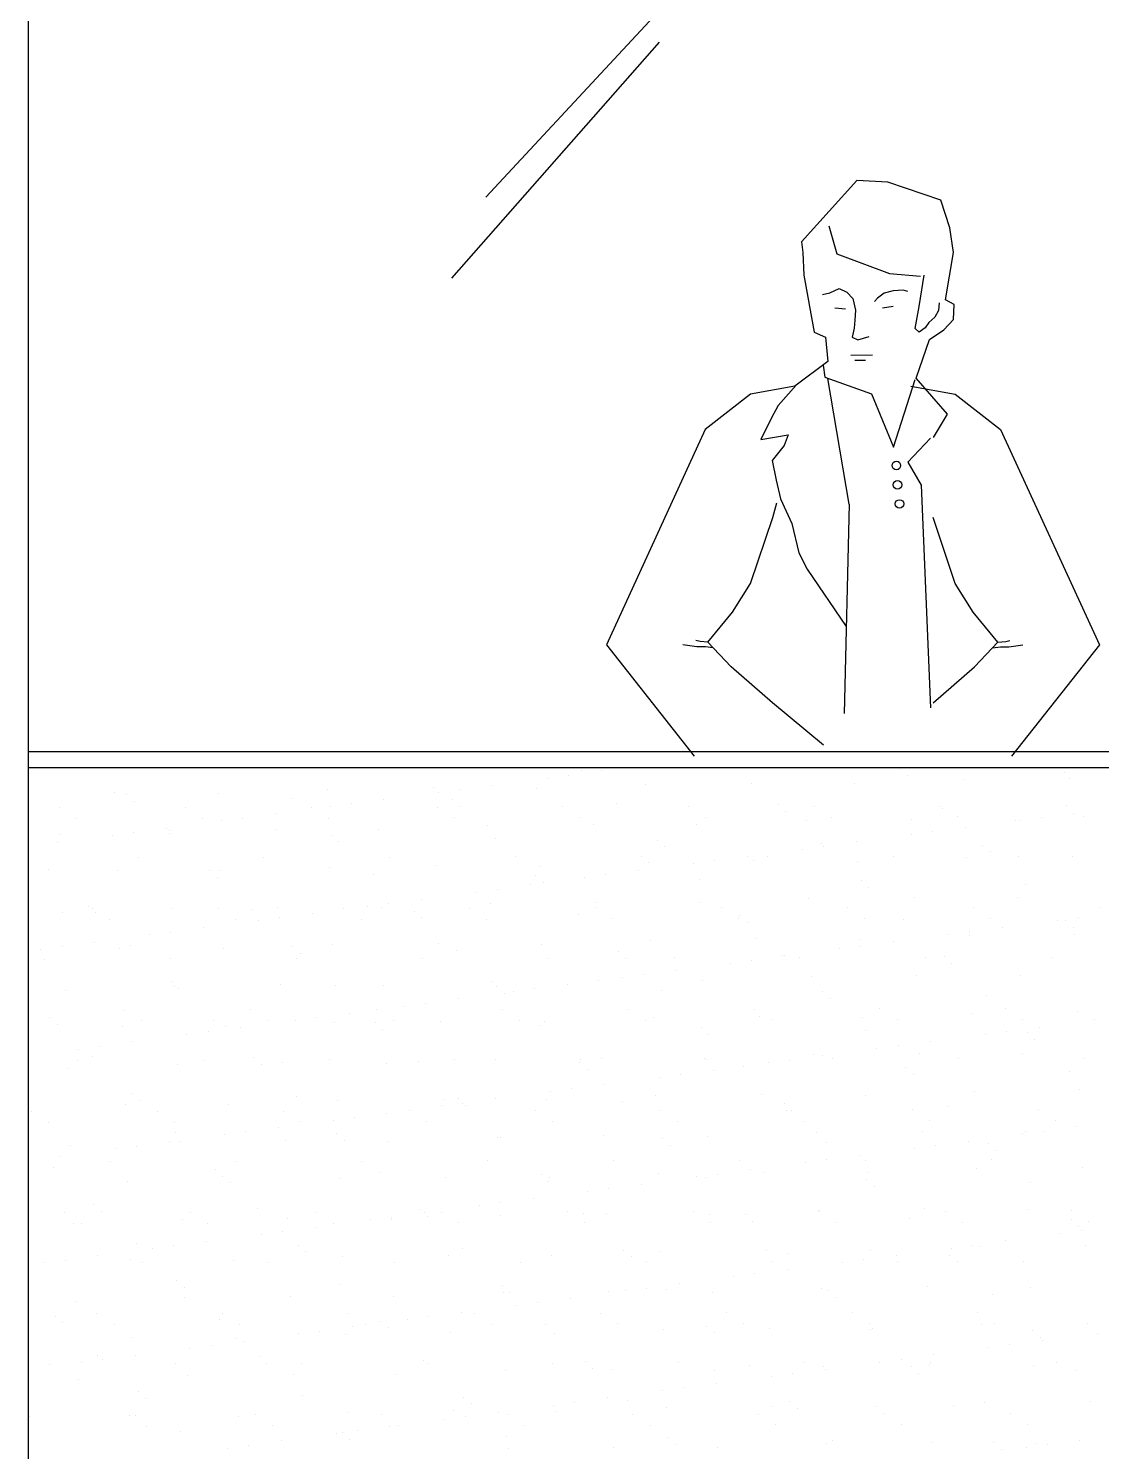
# Model space of a CAD drawing. Header units: millimetres. Extents: x 2200 to 2403, y 2380 to 2511.
# Drawn here: x 2333.294 to 2334.622, y 2468.881 to 2470.642 of the extents above; entities that cross this region are included whole.
import ezdxf

# ---------------------------------------------------------------- set-up
doc = ezdxf.new("R2010")
doc.units = ezdxf.units.MM
doc.layers.add('AMAR', color=2, linetype='Continuous')

# ---------------------------------------------------------------- blocks, each defined once
blk = doc.blocks.new('*X864')
at = {"color": 0}
for p, q in [((-68.8038, 5.0558), (-68.8038, 5.0558)), ((-68.7792, 5.0559), (-68.7792, 5.0559)), ((-68.61, 5.0598), (-68.61, 5.0598)), ((-68.4099, 5.0581), (-68.4099, 5.0581)), ((-68.2069, 5.0536), (-68.2069, 5.0536)), ((-68.9138, 5.0382), (-68.9138, 5.0382)), ((-68.8459, 5.0471), (-68.8459, 5.0471)), ((-68.8199, 5.0506), (-68.8199, 5.0506)), ((-68.7246, 5.0392), (-68.7246, 5.0392)), ((-68.5937, 5.0408), (-68.5937, 5.0408)), ((-68.4658, 5.0402), (-68.4658, 5.0402)), ((-68.4007, 5.0496), (-68.4007, 5.0496)), ((-68.3308, 5.0451), (-68.3308, 5.0451)), ((-68.1999, 5.0468), (-68.1999, 5.0468)), ((-69.3814, 5.029), (-69.3814, 5.029)), ((-69.3664, 5.0265), (-69.3664, 5.0265)), ((-69.3572, 5.018), (-69.3572, 5.018)), ((-69.2535, 5.0284), (-69.2535, 5.0284)), ((-69.1634, 5.022), (-69.1634, 5.022)), ((-69.1185, 5.0333), (-69.1185, 5.0333)), ((-69.0484, 5.0205), (-69.0484, 5.0205)), ((-68.9876, 5.0349), (-68.9876, 5.0349)), ((-68.9805, 5.0294), (-68.9805, 5.0294)), ((-68.9633, 5.0203), (-68.9633, 5.0203)), ((-68.9545, 5.0328), (-68.9545, 5.0328)), ((-68.8597, 5.0343), (-68.8597, 5.0343)), ((-69.4497, 5.0103), (-69.4497, 5.0103)), ((-69.294, 5.0106), (-69.294, 5.0106)), ((-69.183, 5.0028), (-69.183, 5.0028)), ((-69.1383, 5.0109), (-69.1383, 5.0109)), ((-69.1151, 5.0117), (-69.1151, 5.0117)), ((-69.0891, 5.0151), (-69.0891, 5.0151)), ((-68.9826, 5.0112), (-68.9826, 5.0112)), ((-68.9541, 5.0119), (-68.9541, 5.0119)), ((-68.8269, 5.0115), (-68.8269, 5.0115)), ((-68.7603, 5.0159), (-68.7603, 5.0159)), ((-68.6712, 5.0117), (-68.6712, 5.0117)), ((-68.5602, 5.0142), (-68.5602, 5.0142)), ((-68.551, 5.0057), (-68.551, 5.0057)), ((-68.5155, 5.012), (-68.5155, 5.012)), ((-68.3598, 5.0123), (-68.3598, 5.0123)), ((-68.3572, 5.0098), (-68.3572, 5.0098)), ((-68.2041, 5.0126), (-68.2041, 5.0126)), ((-68.1948, 5.0034), (-68.1948, 5.0034)), ((-69.4286, 4.9969), (-69.4286, 4.9969)), ((-69.3176, 4.985), (-69.3176, 4.985)), ((-69.2729, 4.9972), (-69.2729, 4.9972)), ((-69.2497, 4.994), (-69.2497, 4.994)), ((-69.2237, 4.9974), (-69.2237, 4.9974)), ((-69.1829, 4.9838), (-69.1829, 4.9838)), ((-69.1172, 4.9975), (-69.1172, 4.9975)), ((-69.055, 4.9832), (-69.055, 4.9832)), ((-68.9615, 4.9977), (-68.9615, 4.9977)), ((-68.92, 4.988), (-68.92, 4.988)), ((-68.8058, 4.998), (-68.8058, 4.998)), ((-68.7891, 4.9897), (-68.7891, 4.9897)), ((-68.6612, 4.9891), (-68.6612, 4.9891)), ((-68.6501, 4.9983), (-68.6501, 4.9983)), ((-68.5261, 4.994), (-68.5261, 4.994)), ((-68.4944, 4.9986), (-68.4944, 4.9986)), ((-68.3953, 4.9956), (-68.3953, 4.9956)), ((-68.3387, 4.9989), (-68.3387, 4.9989)), ((-68.3294, 4.9857), (-68.3294, 4.9857)), ((-68.2673, 4.995), (-68.2673, 4.995)), ((-68.2615, 4.9946), (-68.2615, 4.9946)), ((-68.2354, 4.998), (-68.2354, 4.998)), ((-68.183, 4.9992), (-68.183, 4.9992)), ((-69.4522, 4.9673), (-69.4522, 4.9673)), ((-69.4488, 4.9773), (-69.4488, 4.9773)), ((-69.3843, 4.9763), (-69.3843, 4.9763)), ((-69.3582, 4.9797), (-69.3582, 4.9797)), ((-69.3138, 4.9821), (-69.3138, 4.9821)), ((-69.3137, 4.9782), (-69.3137, 4.9782)), ((-69.1136, 4.9764), (-69.1136, 4.9764)), ((-69.1044, 4.968), (-69.1044, 4.968)), ((-68.9106, 4.972), (-68.9106, 4.972)), ((-68.7105, 4.9703), (-68.7105, 4.9703)), ((-68.5075, 4.9659), (-68.5075, 4.9659)), ((-68.464, 4.968), (-68.464, 4.968)), ((-68.3961, 4.9769), (-68.3961, 4.9769)), ((-68.37, 4.9803), (-68.37, 4.9803)), ((-69.3527, 4.9485), (-69.3527, 4.9485)), ((-69.197, 4.9488), (-69.197, 4.9488)), ((-69.0413, 4.9491), (-69.0413, 4.9491)), ((-68.8856, 4.9494), (-68.8856, 4.9494)), ((-68.7299, 4.9497), (-68.7299, 4.9497)), ((-68.7013, 4.9619), (-68.7013, 4.9619)), ((-68.5986, 4.9502), (-68.5986, 4.9502)), ((-68.5742, 4.95), (-68.5742, 4.95)), ((-68.5306, 4.9592), (-68.5306, 4.9592)), ((-68.5046, 4.9626), (-68.5046, 4.9626)), ((-68.4185, 4.9502), (-68.4185, 4.9502)), ((-68.3276, 4.9488), (-68.3276, 4.9488)), ((-68.3074, 4.9642), (-68.3074, 4.9642)), ((-68.2982, 4.9557), (-68.2982, 4.9557)), ((-68.2628, 4.9505), (-68.2628, 4.9505)), ((-68.1968, 4.9504), (-68.1968, 4.9504)), ((-69.464, 4.9343), (-69.464, 4.9343)), ((-69.3783, 4.9327), (-69.3783, 4.9327)), ((-69.2639, 4.9326), (-69.2639, 4.9326)), ((-69.2503, 4.9321), (-69.2503, 4.9321)), ((-69.1153, 4.9369), (-69.1153, 4.9369)), ((-68.9844, 4.9386), (-68.9844, 4.9386)), ((-68.8565, 4.938), (-68.8565, 4.938)), ((-68.7331, 4.9325), (-68.7331, 4.9325)), ((-68.7215, 4.9428), (-68.7215, 4.9428)), ((-68.6652, 4.9415), (-68.6652, 4.9415)), ((-68.6392, 4.9449), (-68.6392, 4.9449)), ((-68.5906, 4.9445), (-68.5906, 4.9445)), ((-68.4627, 4.9439), (-68.4627, 4.9439)), ((-69.2547, 4.9241), (-69.2547, 4.9241)), ((-69.0609, 4.9281), (-69.0609, 4.9281)), ((-68.8677, 4.9148), (-68.8677, 4.9148)), ((-68.8608, 4.9264), (-68.8608, 4.9264)), ((-68.8516, 4.918), (-68.8516, 4.918)), ((-68.7998, 4.9237), (-68.7998, 4.9237)), ((-68.7738, 4.9272), (-68.7738, 4.9272)), ((-68.6578, 4.922), (-68.6578, 4.922)), ((-68.4577, 4.9203), (-68.4577, 4.9203)), ((-68.2547, 4.9159), (-68.2547, 4.9159)), ((-69.0023, 4.8971), (-69.0023, 4.8971)), ((-68.9344, 4.906), (-68.9344, 4.906)), ((-68.9084, 4.9095), (-68.9084, 4.9095)), ((-68.523, 4.8976), (-68.523, 4.8976)), ((-68.4485, 4.9118), (-68.4485, 4.9118)), ((-68.3921, 4.8993), (-68.3921, 4.8993)), ((-68.2642, 4.8987), (-68.2642, 4.8987)), ((-69.4457, 4.8809), (-69.4457, 4.8809)), ((-69.4142, 4.8887), (-69.4142, 4.8887)), ((-69.4093, 4.8851), (-69.4093, 4.8851)), ((-69.405, 4.8802), (-69.405, 4.8802)), ((-69.3106, 4.8858), (-69.3106, 4.8858)), ((-69.2536, 4.8854), (-69.2536, 4.8854)), ((-69.2112, 4.8842), (-69.2112, 4.8842)), ((-69.1798, 4.8875), (-69.1798, 4.8875)), ((-69.1369, 4.8794), (-69.1369, 4.8794)), ((-69.0979, 4.8857), (-69.0979, 4.8857)), ((-69.069, 4.8883), (-69.069, 4.8883)), ((-69.0519, 4.8868), (-69.0519, 4.8868)), ((-69.043, 4.8917), (-69.043, 4.8917)), ((-69.0111, 4.8825), (-69.0111, 4.8825)), ((-68.9422, 4.886), (-68.9422, 4.886)), ((-68.9168, 4.8917), (-68.9168, 4.8917)), ((-68.8081, 4.8781), (-68.8081, 4.8781)), ((-68.7865, 4.8863), (-68.7865, 4.8863)), ((-68.7859, 4.8934), (-68.7859, 4.8934)), ((-68.658, 4.8928), (-68.658, 4.8928)), ((-68.6308, 4.8865), (-68.6308, 4.8865)), ((-68.4751, 4.8868), (-68.4751, 4.8868)), ((-68.3194, 4.8871), (-68.3194, 4.8871)), ((-68.1637, 4.8874), (-68.1637, 4.8874)), ((-69.3883, 4.8717), (-69.3883, 4.8717)), ((-69.2715, 4.8616), (-69.2715, 4.8616)), ((-69.2326, 4.872), (-69.2326, 4.872)), ((-69.2036, 4.8706), (-69.2036, 4.8706)), ((-69.1776, 4.874), (-69.1776, 4.874)), ((-69.0768, 4.8723), (-69.0768, 4.8723)), ((-69.0019, 4.8741), (-69.0019, 4.8741)), ((-68.9211, 4.8725), (-68.9211, 4.8725)), ((-68.7654, 4.8728), (-68.7654, 4.8728)), ((-68.6097, 4.8731), (-68.6097, 4.8731)), ((-68.608, 4.8764), (-68.608, 4.8764)), ((-68.5988, 4.8679), (-68.5988, 4.8679)), ((-68.454, 4.8734), (-68.454, 4.8734)), ((-68.405, 4.872), (-68.405, 4.872)), ((-68.2983, 4.8737), (-68.2983, 4.8737)), ((-68.2833, 4.8623), (-68.2833, 4.8623)), ((-68.2154, 4.8712), (-68.2154, 4.8712)), ((-68.2049, 4.8703), (-68.2049, 4.8703)), ((-68.1957, 4.8618), (-68.1957, 4.8618)), ((-68.1893, 4.8747), (-68.1893, 4.8747)), ((-69.4061, 4.8439), (-69.4061, 4.8439)), ((-69.3382, 4.8529), (-69.3382, 4.8529)), ((-69.3121, 4.8563), (-69.3121, 4.8563)), ((-68.9813, 4.8422), (-68.9813, 4.8422)), ((-68.8534, 4.8416), (-68.8534, 4.8416)), ((-68.7183, 4.8465), (-68.7183, 4.8465)), ((-68.5874, 4.8482), (-68.5874, 4.8482)), ((-68.4595, 4.8476), (-68.4595, 4.8476)), ((-68.4179, 4.8446), (-68.4179, 4.8446)), ((-68.35, 4.8535), (-68.35, 4.8535)), ((-68.3245, 4.8524), (-68.3245, 4.8524)), ((-68.3239, 4.8569), (-68.3239, 4.8569)), ((-68.1936, 4.8541), (-68.1936, 4.8541)), ((-69.4728, 4.8352), (-69.4728, 4.8352)), ((-69.4467, 4.8386), (-69.4467, 4.8386)), ((-69.3751, 4.8363), (-69.3751, 4.8363)), ((-69.3615, 4.8404), (-69.3615, 4.8404)), ((-69.2472, 4.8357), (-69.2472, 4.8357)), ((-69.1614, 4.8386), (-69.1614, 4.8386)), ((-69.1522, 4.8302), (-69.1522, 4.8302)), ((-69.1122, 4.8406), (-69.1122, 4.8406)), ((-68.9584, 4.8342), (-68.9584, 4.8342)), ((-68.8452, 4.8242), (-68.8452, 4.8242)), ((-68.7583, 4.8325), (-68.7583, 4.8325)), ((-68.7491, 4.8241), (-68.7491, 4.8241)), ((-68.6895, 4.8245), (-68.6895, 4.8245)), ((-68.5553, 4.8281), (-68.5553, 4.8281)), ((-68.5525, 4.8269), (-68.5525, 4.8269)), ((-68.5338, 4.8247), (-68.5338, 4.8247)), ((-68.4845, 4.8358), (-68.4845, 4.8358)), ((-68.4585, 4.8392), (-68.4585, 4.8392)), ((-68.3781, 4.825), (-68.3781, 4.825)), ((-68.3552, 4.8264), (-68.3552, 4.8264)), ((-68.2224, 4.8253), (-68.2224, 4.8253)), ((-69.4681, 4.823), (-69.4681, 4.823)), ((-69.3124, 4.8233), (-69.3124, 4.8233)), ((-69.1566, 4.8236), (-69.1566, 4.8236)), ((-69.0009, 4.8239), (-69.0009, 4.8239)), ((-68.687, 4.8091), (-68.687, 4.8091)), ((-68.6191, 4.8181), (-68.6191, 4.8181)), ((-68.5931, 4.8215), (-68.5931, 4.8215)), ((-68.346, 4.8179), (-68.346, 4.8179)), ((-69.3117, 4.7948), (-69.3117, 4.7948)), ((-69.3075, 4.7894), (-69.3075, 4.7894)), ((-69.1766, 4.7911), (-69.1766, 4.7911)), ((-69.1087, 4.7903), (-69.1087, 4.7903)), ((-69.0487, 4.7905), (-69.0487, 4.7905)), ((-68.9137, 4.7954), (-68.9137, 4.7954)), ((-68.8216, 4.7914), (-68.8216, 4.7914)), ((-68.7828, 4.797), (-68.7828, 4.797)), ((-68.7537, 4.8004), (-68.7537, 4.8004)), ((-68.7277, 4.8038), (-68.7277, 4.8038)), ((-68.6549, 4.7964), (-68.6549, 4.7964)), ((-68.5198, 4.8013), (-68.5198, 4.8013)), ((-68.389, 4.803), (-68.389, 4.803)), ((-68.261, 4.8023), (-68.261, 4.8023)), ((-69.4425, 4.7846), (-69.4425, 4.7846)), ((-69.3025, 4.7863), (-69.3025, 4.7863)), ((-68.9562, 4.7737), (-68.9562, 4.7737)), ((-68.9086, 4.7886), (-68.9086, 4.7886)), ((-68.8994, 4.7802), (-68.8994, 4.7802)), ((-68.8883, 4.7826), (-68.8883, 4.7826)), ((-68.8623, 4.7861), (-68.8623, 4.7861)), ((-68.7056, 4.7842), (-68.7056, 4.7842)), ((-68.5055, 4.7825), (-68.5055, 4.7825)), ((-68.4963, 4.774), (-68.4963, 4.774)), ((-68.3025, 4.7781), (-68.3025, 4.7781)), ((-69.369, 4.7599), (-69.369, 4.7599)), ((-69.2133, 4.7602), (-69.2133, 4.7602)), ((-69.0908, 4.756), (-69.0908, 4.756)), ((-69.0575, 4.7605), (-69.0575, 4.7605)), ((-69.0229, 4.7649), (-69.0229, 4.7649)), ((-68.9969, 4.7683), (-68.9969, 4.7683)), ((-68.9018, 4.7608), (-68.9018, 4.7608)), ((-68.7461, 4.761), (-68.7461, 4.761)), ((-68.5904, 4.7613), (-68.5904, 4.7613)), ((-68.4347, 4.7616), (-68.4347, 4.7616)), ((-68.3213, 4.7561), (-68.3213, 4.7561)), ((-68.279, 4.7619), (-68.279, 4.7619)), ((-68.1905, 4.7577), (-68.1905, 4.7577)), ((-69.462, 4.7509), (-69.462, 4.7509)), ((-69.4528, 4.7424), (-69.4528, 4.7424)), ((-69.372, 4.74), (-69.372, 4.74)), ((-69.3479, 4.7465), (-69.3479, 4.7465)), ((-69.259, 4.7465), (-69.259, 4.7465)), ((-69.244, 4.7394), (-69.244, 4.7394)), ((-69.2254, 4.7383), (-69.2254, 4.7383)), ((-69.1922, 4.7468), (-69.1922, 4.7468)), ((-69.1575, 4.7472), (-69.1575, 4.7472)), ((-69.1315, 4.7506), (-69.1315, 4.7506)), ((-69.109, 4.7442), (-69.109, 4.7442)), ((-69.0589, 4.7447), (-69.0589, 4.7447)), ((-69.0497, 4.7363), (-69.0497, 4.7363)), ((-69.0365, 4.747), (-69.0365, 4.747)), ((-68.9781, 4.7459), (-68.9781, 4.7459)), ((-68.8808, 4.7473), (-68.8808, 4.7473)), ((-68.8559, 4.7403), (-68.8559, 4.7403)), ((-68.8502, 4.7453), (-68.8502, 4.7453)), ((-68.725, 4.7476), (-68.725, 4.7476)), ((-68.7152, 4.7502), (-68.7152, 4.7502)), ((-68.6558, 4.7386), (-68.6558, 4.7386)), ((-68.5843, 4.7518), (-68.5843, 4.7518)), ((-68.5693, 4.7479), (-68.5693, 4.7479)), ((-68.4564, 4.7512), (-68.4564, 4.7512)), ((-68.4136, 4.7482), (-68.4136, 4.7482)), ((-68.2579, 4.7485), (-68.2579, 4.7485)), ((-68.2372, 4.7389), (-68.2372, 4.7389)), ((-68.1693, 4.7478), (-68.1693, 4.7478)), ((-69.36, 4.7205), (-69.36, 4.7205)), ((-69.2921, 4.7295), (-69.2921, 4.7295)), ((-69.266, 4.7329), (-69.266, 4.7329)), ((-68.6466, 4.7302), (-68.6466, 4.7302)), ((-68.4528, 4.7342), (-68.4528, 4.7342)), ((-68.3718, 4.7212), (-68.3718, 4.7212)), ((-68.3039, 4.7301), (-68.3039, 4.7301)), ((-68.2778, 4.7336), (-68.2778, 4.7336)), ((-68.2527, 4.7325), (-68.2527, 4.7325)), ((-68.2435, 4.724), (-68.2435, 4.724)), ((-69.4267, 4.7118), (-69.4267, 4.7118)), ((-69.4093, 4.7026), (-69.4093, 4.7026)), ((-69.4006, 4.7152), (-69.4006, 4.7152)), ((-69.2092, 4.7009), (-69.2092, 4.7009)), ((-68.5167, 4.7049), (-68.5167, 4.7049)), ((-68.5064, 4.7035), (-68.5064, 4.7035)), ((-68.4384, 4.7124), (-68.4384, 4.7124)), ((-68.4124, 4.7158), (-68.4124, 4.7158)), ((-68.3858, 4.7066), (-68.3858, 4.7066)), ((-68.2579, 4.706), (-68.2579, 4.706)), ((-69.4394, 4.6882), (-69.4394, 4.6882)), ((-69.4277, 4.6978), (-69.4277, 4.6978)), ((-69.3043, 4.6931), (-69.3043, 4.6931)), ((-69.272, 4.6981), (-69.272, 4.6981)), ((-69.2, 4.6924), (-69.2, 4.6924)), ((-69.1735, 4.6948), (-69.1735, 4.6948)), ((-69.1163, 4.6984), (-69.1163, 4.6984)), ((-69.0456, 4.6942), (-69.0456, 4.6942)), ((-69.0062, 4.6964), (-69.0062, 4.6964)), ((-68.9606, 4.6987), (-68.9606, 4.6987)), ((-68.9105, 4.699), (-68.9105, 4.699)), ((-68.8061, 4.6947), (-68.8061, 4.6947)), ((-68.8048, 4.699), (-68.8048, 4.699)), ((-68.7969, 4.6863), (-68.7969, 4.6863)), ((-68.7796, 4.7007), (-68.7796, 4.7007)), ((-68.6517, 4.7001), (-68.6517, 4.7001)), ((-68.6491, 4.6993), (-68.6491, 4.6993)), ((-68.6409, 4.6857), (-68.6409, 4.6857)), ((-68.6031, 4.6903), (-68.6031, 4.6903)), ((-68.573, 4.6947), (-68.573, 4.6947)), ((-68.547, 4.6981), (-68.547, 4.6981)), ((-68.4934, 4.6995), (-68.4934, 4.6995)), ((-68.403, 4.6886), (-68.403, 4.6886)), ((-68.3377, 4.6998), (-68.3377, 4.6998)), ((-68.2, 4.6842), (-68.2, 4.6842)), ((-68.182, 4.7001), (-68.182, 4.7001)), ((-68.7755, 4.668), (-68.7755, 4.668)), ((-68.7076, 4.677), (-68.7076, 4.677)), ((-68.6816, 4.6804), (-68.6816, 4.6804)), ((-68.3938, 4.6801), (-68.3938, 4.6801)), ((-69.3595, 4.657), (-69.3595, 4.657)), ((-69.3503, 4.6485), (-69.3503, 4.6485)), ((-69.1565, 4.6525), (-69.1565, 4.6525)), ((-68.975, 4.6496), (-68.975, 4.6496)), ((-68.9564, 4.6508), (-68.9564, 4.6508)), ((-68.9101, 4.6503), (-68.9101, 4.6503)), ((-68.8471, 4.649), (-68.8471, 4.649)), ((-68.8422, 4.6592), (-68.8422, 4.6592)), ((-68.8162, 4.6627), (-68.8162, 4.6627)), ((-68.712, 4.6538), (-68.712, 4.6538)), ((-68.5811, 4.6555), (-68.5811, 4.6555)), ((-68.4532, 4.6549), (-68.4532, 4.6549)), ((-68.3182, 4.6597), (-68.3182, 4.6597)), ((-68.1873, 4.6614), (-68.1873, 4.6614)), ((-69.4843, 4.6344), (-69.4843, 4.6344)), ((-69.3688, 4.6436), (-69.3688, 4.6436)), ((-69.3286, 4.6347), (-69.3286, 4.6347)), ((-69.2409, 4.643), (-69.2409, 4.643)), ((-69.1729, 4.635), (-69.1729, 4.635)), ((-69.1059, 4.6479), (-69.1059, 4.6479)), ((-69.0447, 4.6326), (-69.0447, 4.6326)), ((-69.0172, 4.6353), (-69.0172, 4.6353)), ((-68.9768, 4.6415), (-68.9768, 4.6415)), ((-68.9508, 4.645), (-68.9508, 4.645)), ((-68.9472, 4.6424), (-68.9472, 4.6424)), ((-68.8615, 4.6356), (-68.8615, 4.6356)), ((-68.7534, 4.6464), (-68.7534, 4.6464)), ((-68.7058, 4.6358), (-68.7058, 4.6358)), ((-68.5534, 4.6447), (-68.5534, 4.6447)), ((-68.55, 4.6361), (-68.55, 4.6361)), ((-68.5441, 4.6362), (-68.5441, 4.6362)), ((-68.3943, 4.6364), (-68.3943, 4.6364)), ((-68.3503, 4.6403), (-68.3503, 4.6403)), ((-68.2386, 4.6367), (-68.2386, 4.6367)), ((-69.4632, 4.621), (-69.4632, 4.621)), ((-69.3075, 4.6213), (-69.3075, 4.6213)), ((-69.1793, 4.6149), (-69.1793, 4.6149)), ((-69.1518, 4.6216), (-69.1518, 4.6216)), ((-69.1114, 4.6238), (-69.1114, 4.6238)), ((-69.0854, 4.6272), (-69.0854, 4.6272)), ((-68.9961, 4.6218), (-68.9961, 4.6218)), ((-68.8404, 4.6221), (-68.8404, 4.6221)), ((-68.6847, 4.6224), (-68.6847, 4.6224)), ((-68.529, 4.6227), (-68.529, 4.6227)), ((-68.3733, 4.623), (-68.3733, 4.623)), ((-68.2175, 4.6233), (-68.2175, 4.6233)), ((-68.1911, 4.6155), (-68.1911, 4.6155)), ((-69.3139, 4.5972), (-69.3139, 4.5972)), ((-69.3068, 4.6087), (-69.3068, 4.6087)), ((-69.3012, 4.5968), (-69.3012, 4.5968)), ((-69.246, 4.6061), (-69.246, 4.6061)), ((-69.2199, 4.6095), (-69.2199, 4.6095)), ((-69.1703, 4.5984), (-69.1703, 4.5984)), ((-69.1068, 4.6069), (-69.1068, 4.6069)), ((-69.0975, 4.5985), (-69.0975, 4.5985)), ((-69.0424, 4.5978), (-69.0424, 4.5978)), ((-68.9074, 4.6027), (-68.9074, 4.6027)), ((-68.9037, 4.6025), (-68.9037, 4.6025)), ((-68.7765, 4.6044), (-68.7765, 4.6044)), ((-68.7037, 4.6008), (-68.7037, 4.6008)), ((-68.6486, 4.6037), (-68.6486, 4.6037)), ((-68.5135, 4.6086), (-68.5135, 4.6086)), ((-68.5006, 4.5964), (-68.5006, 4.5964)), ((-68.3827, 4.6103), (-68.3827, 4.6103)), ((-68.3257, 4.5978), (-68.3257, 4.5978)), ((-68.2578, 4.6067), (-68.2578, 4.6067)), ((-68.2548, 4.6097), (-68.2548, 4.6097)), ((-68.2317, 4.6102), (-68.2317, 4.6102)), ((-69.4485, 4.5794), (-69.4485, 4.5794)), ((-69.4362, 4.5919), (-69.4362, 4.5919)), ((-69.3806, 4.5884), (-69.3806, 4.5884)), ((-69.3545, 4.5918), (-69.3545, 4.5918)), ((-68.6944, 4.5924), (-68.6944, 4.5924)), ((-68.4603, 4.5801), (-68.4603, 4.5801)), ((-68.3923, 4.589), (-68.3923, 4.589)), ((-68.3663, 4.5924), (-68.3663, 4.5924)), ((-68.3006, 4.5947), (-68.3006, 4.5947)), ((-68.2914, 4.5862), (-68.2914, 4.5862)), ((-69.4571, 4.5648), (-69.4571, 4.5648)), ((-69.3873, 4.5726), (-69.3873, 4.5726)), ((-69.2571, 4.5631), (-69.2571, 4.5631)), ((-69.2316, 4.5729), (-69.2316, 4.5729)), ((-69.0759, 4.5732), (-69.0759, 4.5732)), ((-68.9202, 4.5735), (-68.9202, 4.5735)), ((-68.7645, 4.5738), (-68.7645, 4.5738)), ((-68.6088, 4.5741), (-68.6088, 4.5741)), ((-68.5948, 4.5624), (-68.5948, 4.5624)), ((-68.5269, 4.5713), (-68.5269, 4.5713)), ((-68.5009, 4.5747), (-68.5009, 4.5747)), ((-68.4531, 4.5743), (-68.4531, 4.5743)), ((-68.315, 4.5634), (-68.315, 4.5634)), ((-68.2973, 4.5746), (-68.2973, 4.5746)), ((-68.1842, 4.5651), (-68.1842, 4.5651)), ((-69.3657, 4.5473), (-69.3657, 4.5473)), ((-69.2478, 4.5546), (-69.2478, 4.5546)), ((-69.2377, 4.5467), (-69.2377, 4.5467)), ((-69.1027, 4.5516), (-69.1027, 4.5516)), ((-69.054, 4.5586), (-69.054, 4.5586)), ((-68.9718, 4.5532), (-68.9718, 4.5532)), ((-68.854, 4.5569), (-68.854, 4.5569)), ((-68.8448, 4.5485), (-68.8448, 4.5485)), ((-68.8439, 4.5526), (-68.8439, 4.5526)), ((-68.7294, 4.5446), (-68.7294, 4.5446)), ((-68.7089, 4.5575), (-68.7089, 4.5575)), ((-68.6615, 4.5536), (-68.6615, 4.5536)), ((-68.6509, 4.5525), (-68.6509, 4.5525)), ((-68.6355, 4.557), (-68.6355, 4.557)), ((-68.578, 4.5591), (-68.578, 4.5591)), ((-68.4509, 4.5508), (-68.4509, 4.5508)), ((-68.4501, 4.5585), (-68.4501, 4.5585)), ((-68.4417, 4.5423), (-68.4417, 4.5423)), ((-68.2479, 4.5464), (-68.2479, 4.5464)), ((-68.864, 4.5269), (-68.864, 4.5269)), ((-68.7961, 4.5359), (-68.7961, 4.5359)), ((-68.7701, 4.5393), (-68.7701, 4.5393)), ((-69.4439, 4.5092), (-69.4439, 4.5092)), ((-69.4074, 4.5192), (-69.4074, 4.5192)), ((-69.3982, 4.5107), (-69.3982, 4.5107)), ((-69.2882, 4.5095), (-69.2882, 4.5095)), ((-69.2043, 4.5148), (-69.2043, 4.5148)), ((-69.1325, 4.5098), (-69.1325, 4.5098)), ((-69.0043, 4.513), (-69.0043, 4.513)), ((-68.9986, 4.5092), (-68.9986, 4.5092)), ((-68.9768, 4.5101), (-68.9768, 4.5101)), ((-68.9307, 4.5181), (-68.9307, 4.5181)), ((-68.9047, 4.5216), (-68.9047, 4.5216)), ((-68.8211, 4.5104), (-68.8211, 4.5104)), ((-68.8013, 4.5086), (-68.8013, 4.5086)), ((-68.7733, 4.508), (-68.7733, 4.508)), ((-68.6654, 4.5106), (-68.6654, 4.5106)), ((-68.6454, 4.5074), (-68.6454, 4.5074)), ((-68.5104, 4.5123), (-68.5104, 4.5123)), ((-68.5097, 4.5109), (-68.5097, 4.5109)), ((-68.3795, 4.5139), (-68.3795, 4.5139)), ((-68.354, 4.5112), (-68.354, 4.5112)), ((-68.2516, 4.5133), (-68.2516, 4.5133)), ((-68.1982, 4.5115), (-68.1982, 4.5115)), ((-69.4331, 4.4956), (-69.4331, 4.4956)), ((-69.4228, 4.4958), (-69.4228, 4.4958)), ((-69.298, 4.5004), (-69.298, 4.5004)), ((-69.2671, 4.4961), (-69.2671, 4.4961)), ((-69.1672, 4.5021), (-69.1672, 4.5021)), ((-69.1332, 4.4915), (-69.1332, 4.4915)), ((-69.1114, 4.4964), (-69.1114, 4.4964)), ((-69.0653, 4.5004), (-69.0653, 4.5004)), ((-69.0393, 4.5038), (-69.0393, 4.5038)), ((-69.0393, 4.5015), (-69.0393, 4.5015)), ((-68.9951, 4.5046), (-68.9951, 4.5046)), ((-68.9557, 4.4966), (-68.9557, 4.4966)), ((-68.9042, 4.5063), (-68.9042, 4.5063)), ((-68.8, 4.4969), (-68.8, 4.4969)), ((-68.6443, 4.4972), (-68.6443, 4.4972)), ((-68.6012, 4.5069), (-68.6012, 4.5069)), ((-68.592, 4.4985), (-68.592, 4.4985)), ((-68.4886, 4.4975), (-68.4886, 4.4975)), ((-68.3982, 4.5025), (-68.3982, 4.5025)), ((-68.3329, 4.4978), (-68.3329, 4.4978)), ((-68.1981, 4.5008), (-68.1981, 4.5008)), ((-68.1889, 4.4923), (-68.1889, 4.4923)), ((-68.1772, 4.4981), (-68.1772, 4.4981)), ((-69.2678, 4.4738), (-69.2678, 4.4738)), ((-69.1999, 4.4827), (-69.1999, 4.4827)), ((-69.1738, 4.4861), (-69.1738, 4.4861)), ((-68.2796, 4.4744), (-68.2796, 4.4744)), ((-68.2117, 4.4833), (-68.2117, 4.4833)), ((-68.1856, 4.4868), (-68.1856, 4.4868)), ((-69.4024, 4.456), (-69.4024, 4.456)), ((-69.3547, 4.4709), (-69.3547, 4.4709)), ((-69.3345, 4.465), (-69.3345, 4.465)), ((-69.3084, 4.4684), (-69.3084, 4.4684)), ((-69.1546, 4.4692), (-69.1546, 4.4692)), ((-69.1454, 4.4607), (-69.1454, 4.4607)), ((-69.0996, 4.4552), (-69.0996, 4.4552)), ((-68.9687, 4.4569), (-68.9687, 4.4569)), ((-68.9516, 4.4647), (-68.9516, 4.4647)), ((-68.8408, 4.4563), (-68.8408, 4.4563)), ((-68.7515, 4.463), (-68.7515, 4.463)), ((-68.7423, 4.4546), (-68.7423, 4.4546)), ((-68.7057, 4.4611), (-68.7057, 4.4611)), ((-68.5748, 4.4628), (-68.5748, 4.4628)), ((-68.5485, 4.4586), (-68.5485, 4.4586)), ((-68.4469, 4.4622), (-68.4469, 4.4622)), ((-68.4142, 4.4567), (-68.4142, 4.4567)), ((-68.3484, 4.4569), (-68.3484, 4.4569)), ((-68.3462, 4.4656), (-68.3462, 4.4656)), ((-68.3202, 4.4691), (-68.3202, 4.4691)), ((-68.3119, 4.4671), (-68.3119, 4.4671)), ((-68.181, 4.4687), (-68.181, 4.4687)), ((-69.4691, 4.4473), (-69.4691, 4.4473)), ((-69.443, 4.4507), (-69.443, 4.4507)), ((-69.3625, 4.451), (-69.3625, 4.451)), ((-69.3469, 4.4474), (-69.3469, 4.4474)), ((-69.2346, 4.4503), (-69.2346, 4.4503)), ((-69.1912, 4.4477), (-69.1912, 4.4477)), ((-69.0355, 4.448), (-69.0355, 4.448)), ((-68.8798, 4.4483), (-68.8798, 4.4483)), ((-68.7241, 4.4486), (-68.7241, 4.4486)), ((-68.5684, 4.4488), (-68.5684, 4.4488)), ((-68.5487, 4.439), (-68.5487, 4.439)), ((-68.4808, 4.4479), (-68.4808, 4.4479)), ((-68.4548, 4.4513), (-68.4548, 4.4513)), ((-68.4127, 4.4491), (-68.4127, 4.4491)), ((-68.3392, 4.4484), (-68.3392, 4.4484)), ((-68.257, 4.4494), (-68.257, 4.4494)), ((-69.3049, 4.4253), (-69.3049, 4.4253)), ((-69.1019, 4.4209), (-69.1019, 4.4209)), ((-68.9018, 4.4191), (-68.9018, 4.4191)), ((-68.6833, 4.4213), (-68.6833, 4.4213)), ((-68.6154, 4.4302), (-68.6154, 4.4302)), ((-68.5894, 4.4336), (-68.5894, 4.4336)), ((-69.2957, 4.4168), (-69.2957, 4.4168)), ((-69.2949, 4.4041), (-69.2949, 4.4041)), ((-69.164, 4.4058), (-69.164, 4.4058)), ((-69.0361, 4.4051), (-69.0361, 4.4051)), ((-68.9011, 4.41), (-68.9011, 4.41)), ((-68.8926, 4.4107), (-68.8926, 4.4107)), ((-68.8179, 4.4035), (-68.8179, 4.4035)), ((-68.7702, 4.4117), (-68.7702, 4.4117)), ((-68.75, 4.4125), (-68.75, 4.4125)), ((-68.724, 4.4159), (-68.724, 4.4159)), ((-68.6988, 4.4147), (-68.6988, 4.4147)), ((-68.6423, 4.4111), (-68.6423, 4.4111)), ((-68.5072, 4.4159), (-68.5072, 4.4159)), ((-68.4987, 4.413), (-68.4987, 4.413)), ((-68.4895, 4.4045), (-68.4895, 4.4045)), ((-68.3764, 4.4176), (-68.3764, 4.4176)), ((-68.2957, 4.4086), (-68.2957, 4.4086)), ((-68.2485, 4.417), (-68.2485, 4.417)), ((-69.4299, 4.3992), (-69.4299, 4.3992)), ((-69.4035, 4.384), (-69.4035, 4.384)), ((-69.2478, 4.3843), (-69.2478, 4.3843)), ((-69.0921, 4.3846), (-69.0921, 4.3846)), ((-68.9525, 4.3858), (-68.9525, 4.3858)), ((-68.9364, 4.3849), (-68.9364, 4.3849)), ((-68.8846, 4.3948), (-68.8846, 4.3948)), ((-68.8586, 4.3982), (-68.8586, 4.3982)), ((-68.7807, 4.3851), (-68.7807, 4.3851)), ((-68.625, 4.3854), (-68.625, 4.3854)), ((-68.4693, 4.3857), (-68.4693, 4.3857)), ((-68.3136, 4.386), (-68.3136, 4.386)), ((-69.4552, 4.3814), (-69.4552, 4.3814)), ((-69.446, 4.3729), (-69.446, 4.3729)), ((-69.3824, 4.3706), (-69.3824, 4.3706)), ((-69.2522, 4.377), (-69.2522, 4.377)), ((-69.2267, 4.3709), (-69.2267, 4.3709)), ((-69.0871, 4.3681), (-69.0871, 4.3681)), ((-69.071, 4.3712), (-69.071, 4.3712)), ((-69.0521, 4.3752), (-69.0521, 4.3752)), ((-69.0429, 4.3668), (-69.0429, 4.3668)), ((-69.0192, 4.377), (-69.0192, 4.377)), ((-68.9932, 4.3805), (-68.9932, 4.3805)), ((-68.9153, 4.3714), (-68.9153, 4.3714)), ((-68.8491, 4.3708), (-68.8491, 4.3708)), ((-68.7596, 4.3717), (-68.7596, 4.3717)), ((-68.649, 4.3691), (-68.649, 4.3691)), ((-68.6039, 4.372), (-68.6039, 4.372)), ((-68.5717, 4.3665), (-68.5717, 4.3665)), ((-68.4482, 4.3723), (-68.4482, 4.3723)), ((-68.3087, 4.3707), (-68.3087, 4.3707)), ((-68.2925, 4.3726), (-68.2925, 4.3726)), ((-68.1779, 4.3724), (-68.1779, 4.3724)), ((-69.3594, 4.3546), (-69.3594, 4.3546)), ((-69.2314, 4.354), (-69.2314, 4.354)), ((-69.2217, 4.3504), (-69.2217, 4.3504)), ((-69.1538, 4.3593), (-69.1538, 4.3593)), ((-69.1277, 4.3627), (-69.1277, 4.3627)), ((-69.0964, 4.3589), (-69.0964, 4.3589)), ((-68.9655, 4.3605), (-68.9655, 4.3605)), ((-68.8376, 4.3599), (-68.8376, 4.3599)), ((-68.7026, 4.3648), (-68.7026, 4.3648)), ((-68.6398, 4.3607), (-68.6398, 4.3607)), ((-68.446, 4.3647), (-68.446, 4.3647)), ((-68.4438, 4.3658), (-68.4438, 4.3658)), ((-68.2459, 4.363), (-68.2459, 4.363)), ((-68.2367, 4.3545), (-68.2367, 4.3545)), ((-68.2335, 4.351), (-68.2335, 4.351)), ((-68.1656, 4.36), (-68.1656, 4.36)), ((-69.4025, 4.3331), (-69.4025, 4.3331)), ((-69.3563, 4.3327), (-69.3563, 4.3327)), ((-69.2884, 4.3416), (-69.2884, 4.3416)), ((-69.2623, 4.345), (-69.2623, 4.345)), ((-69.2024, 4.3314), (-69.2024, 4.3314)), ((-68.3681, 4.3333), (-68.3681, 4.3333)), ((-68.3001, 4.3422), (-68.3001, 4.3422)), ((-68.2741, 4.3457), (-68.2741, 4.3457)), ((-69.4622, 4.3219), (-69.4622, 4.3219)), ((-69.423, 4.3239), (-69.423, 4.3239)), ((-69.3969, 4.3273), (-69.3969, 4.3273)), ((-69.3065, 4.3222), (-69.3065, 4.3222)), ((-69.1932, 4.3229), (-69.1932, 4.3229)), ((-69.1508, 4.3225), (-69.1508, 4.3225)), ((-68.9994, 4.3269), (-68.9994, 4.3269)), ((-68.9951, 4.3228), (-68.9951, 4.3228)), ((-68.8979, 4.3137), (-68.8979, 4.3137)), ((-68.8394, 4.3231), (-68.8394, 4.3231)), ((-68.7993, 4.3252), (-68.7993, 4.3252)), ((-68.7901, 4.3168), (-68.7901, 4.3168)), ((-68.767, 4.3153), (-68.767, 4.3153)), ((-68.6837, 4.3234), (-68.6837, 4.3234)), ((-68.6391, 4.3147), (-68.6391, 4.3147)), ((-68.5963, 4.3208), (-68.5963, 4.3208)), ((-68.528, 4.3236), (-68.528, 4.3236)), ((-68.5041, 4.3196), (-68.5041, 4.3196)), ((-68.5026, 4.3156), (-68.5026, 4.3156)), ((-68.4347, 4.3245), (-68.4347, 4.3245)), ((-68.4087, 4.3279), (-68.4087, 4.3279)), ((-68.3962, 4.3191), (-68.3962, 4.3191)), ((-68.3732, 4.3213), (-68.3732, 4.3213)), ((-68.3723, 4.3239), (-68.3723, 4.3239)), ((-68.2453, 4.3206), (-68.2453, 4.3206)), ((-68.2166, 4.3242), (-68.2166, 4.3242)), ((-68.1932, 4.3147), (-68.1932, 4.3147)), ((-69.4268, 4.3029), (-69.4268, 4.3029)), ((-69.2917, 4.3077), (-69.2917, 4.3077)), ((-69.1609, 4.3094), (-69.1609, 4.3094)), ((-69.033, 4.3088), (-69.033, 4.3088)), ((-68.6372, 4.2979), (-68.6372, 4.2979)), ((-68.5693, 4.3068), (-68.5693, 4.3068)), ((-68.5433, 4.3102), (-68.5433, 4.3102)), ((-68.387, 4.3106), (-68.387, 4.3106)), ((-69.3527, 4.2875), (-69.3527, 4.2875)), ((-69.3435, 4.279), (-69.3435, 4.279)), ((-69.1497, 4.2831), (-69.1497, 4.2831)), ((-68.9496, 4.2813), (-68.9496, 4.2813)), ((-68.7718, 4.2801), (-68.7718, 4.2801)), ((-68.7039, 4.2891), (-68.7039, 4.2891)), ((-68.6779, 4.2925), (-68.6779, 4.2925)), ((-69.0933, 4.2625), (-69.0933, 4.2625)), ((-68.9624, 4.2642), (-68.9624, 4.2642)), ((-68.9404, 4.2729), (-68.9404, 4.2729)), ((-68.9064, 4.2624), (-68.9064, 4.2624)), ((-68.8385, 4.2714), (-68.8385, 4.2714)), ((-68.8345, 4.2636), (-68.8345, 4.2636)), ((-68.8125, 4.2748), (-68.8125, 4.2748)), ((-68.7466, 4.2769), (-68.7466, 4.2769)), ((-68.6994, 4.2685), (-68.6994, 4.2685)), ((-68.5685, 4.2701), (-68.5685, 4.2701)), ((-68.5465, 4.2752), (-68.5465, 4.2752)), ((-68.5373, 4.2668), (-68.5373, 4.2668)), ((-68.4406, 4.2695), (-68.4406, 4.2695)), ((-68.3435, 4.2708), (-68.3435, 4.2708)), ((-68.3056, 4.2744), (-68.3056, 4.2744)), ((-68.2732, 4.2608), (-68.2732, 4.2608)), ((-68.1747, 4.276), (-68.1747, 4.276)), ((-69.4871, 4.2566), (-69.4871, 4.2566)), ((-69.3631, 4.2588), (-69.3631, 4.2588)), ((-69.3562, 4.2583), (-69.3562, 4.2583)), ((-69.3421, 4.2454), (-69.3421, 4.2454)), ((-69.2283, 4.2577), (-69.2283, 4.2577)), ((-69.2074, 4.2591), (-69.2074, 4.2591)), ((-69.1864, 4.2457), (-69.1864, 4.2457)), ((-69.0517, 4.2594), (-69.0517, 4.2594)), ((-69.041, 4.2447), (-69.041, 4.2447)), ((-69.0306, 4.2459), (-69.0306, 4.2459)), ((-68.9731, 4.2536), (-68.9731, 4.2536)), ((-68.9471, 4.2571), (-68.9471, 4.2571)), ((-68.896, 4.2597), (-68.896, 4.2597)), ((-68.8749, 4.2462), (-68.8749, 4.2462)), ((-68.7403, 4.2599), (-68.7403, 4.2599)), ((-68.7192, 4.2465), (-68.7192, 4.2465)), ((-68.5846, 4.2602), (-68.5846, 4.2602)), ((-68.5635, 4.2468), (-68.5635, 4.2468)), ((-68.4289, 4.2605), (-68.4289, 4.2605)), ((-68.4078, 4.2471), (-68.4078, 4.2471)), ((-68.2521, 4.2474), (-68.2521, 4.2474)), ((-69.3, 4.2392), (-69.3, 4.2392)), ((-69.1756, 4.227), (-69.1756, 4.227)), ((-69.1077, 4.2359), (-69.1077, 4.2359)), ((-69.0999, 4.2375), (-69.0999, 4.2375)), ((-69.0907, 4.229), (-69.0907, 4.229)), ((-69.0816, 4.2394), (-69.0816, 4.2394)), ((-68.8969, 4.233), (-68.8969, 4.233)), ((-68.6968, 4.2313), (-68.6968, 4.2313)), ((-68.4938, 4.2269), (-68.4938, 4.2269)), ((-68.1874, 4.2276), (-68.1874, 4.2276)), ((-69.2423, 4.2182), (-69.2423, 4.2182)), ((-69.2162, 4.2216), (-69.2162, 4.2216)), ((-68.8948, 4.2173), (-68.8948, 4.2173)), ((-68.7639, 4.219), (-68.7639, 4.219)), ((-68.6876, 4.2229), (-68.6876, 4.2229)), ((-68.636, 4.2184), (-68.636, 4.2184)), ((-68.5009, 4.2232), (-68.5009, 4.2232)), ((-68.3701, 4.2249), (-68.3701, 4.2249)), ((-68.2937, 4.2252), (-68.2937, 4.2252)), ((-68.2845, 4.2167), (-68.2845, 4.2167)), ((-68.254, 4.2189), (-68.254, 4.2189)), ((-68.2422, 4.2243), (-68.2422, 4.2243)), ((-68.228, 4.2223), (-68.228, 4.2223))]:
    blk.add_line(p, q, dxfattribs=at)

msp = doc.modelspace()

# ---------------------------------------------------------------- linework, layer by layer
at = {"color": 1}
for p, q in [((2333.29394, 2468.82758), (2333.29394, 2470.94758)), ((2333.29394, 2469.72758), (2335.29394, 2469.72758))]:
    msp.add_line(p, q, dxfattribs=at)
at = {"color": 8}
for p, q in [((2334.09003, 2470.68086), (2333.85992, 2470.43321)), ((2334.07412, 2470.62511), (2333.81745, 2470.33324))]:
    msp.add_line(p, q, dxfattribs=at)
at = {"color": 4}
msp.add_line((2333.29394, 2469.74758), (2335.31394, 2469.74758), dxfattribs=at)
at = {"layer": 'AMAR', "color": 4, "linetype": 'Continuous'}
for p, q in [((2334.31864, 2470.45387), (2334.25044, 2470.37817)), ((2334.35704, 2470.45167), (2334.31864, 2470.45387)), ((2334.42294, 2470.42947), (2334.35704, 2470.45167)), ((2334.43394, 2470.39537), (2334.42294, 2470.42947)), ((2334.28428, 2470.39772), (2334.29417, 2470.36328)), ((2334.43844, 2470.36497), (2334.43394, 2470.39537)), ((2334.25044, 2470.37817), (2334.25194, 2470.36477)), ((2334.25194, 2470.36477), (2334.25344, 2470.33657)), ((2334.29417, 2470.36328), (2334.35931, 2470.33896)), ((2334.42874, 2470.30637), (2334.43844, 2470.36497)), ((2334.25344, 2470.33657), (2334.26594, 2470.26617)), ((2334.35931, 2470.33896), (2334.39762, 2470.33551)), ((2334.39614, 2470.29817), (2334.40214, 2470.33677)), ((2334.27634, 2470.31287), (2334.28524, 2470.31507)), ((2334.28524, 2470.31507), (2334.29704, 2470.32037)), ((2334.29704, 2470.32037), (2334.30664, 2470.31587)), ((2334.30664, 2470.31587), (2334.31404, 2470.30777)), ((2334.31404, 2470.30777), (2334.31704, 2470.29367)), ((2334.34444, 2470.30847), (2334.34074, 2470.30407)), ((2334.35254, 2470.31447), (2334.34444, 2470.30847)), ((2334.36364, 2470.31747), (2334.35254, 2470.31447)), ((2334.37624, 2470.31817), (2334.36364, 2470.31747)), ((2334.38214, 2470.31667), (2334.37624, 2470.31817)), ((2334.43914, 2470.30047), (2334.42874, 2470.30637)), ((2334.29151, 2470.29653), (2334.30481, 2470.29503)), ((2334.31704, 2470.29367), (2334.31624, 2470.28107)), ((2334.35078, 2470.29638), (2334.36399, 2470.29852)), ((2334.39094, 2470.27077), (2334.39614, 2470.29817)), ((2334.41984, 2470.29297), (2334.41544, 2470.28487)), ((2334.42064, 2470.30267), (2334.41984, 2470.29297)), ((2334.43834, 2470.28187), (2334.43914, 2470.30047)), ((2334.31554, 2470.27137), (2334.31324, 2470.26027)), ((2334.31624, 2470.28107), (2334.31554, 2470.27137)), ((2334.39614, 2470.26627), (2334.39094, 2470.27077)), ((2334.40354, 2470.27147), (2334.39614, 2470.26627)), ((2334.40804, 2470.27817), (2334.40354, 2470.27147)), ((2334.41544, 2470.28487), (2334.40804, 2470.27817)), ((2334.42654, 2470.26927), (2334.43834, 2470.28187)), ((2334.26594, 2470.26617), (2334.27994, 2470.26027)), ((2334.27994, 2470.26027), (2334.28294, 2470.22987)), ((2334.31324, 2470.26027), (2334.31994, 2470.25657)), ((2334.31994, 2470.25657), (2334.33404, 2470.26107)), ((2334.39244, 2470.20917), (2334.40874, 2470.25737)), ((2334.40874, 2470.25737), (2334.42654, 2470.26927)), ((2334.31141, 2470.23774), (2334.33816, 2470.23806)), ((2334.28294, 2470.22987), (2334.24224, 2470.19937)), ((2334.27704, 2470.22537), (2334.27924, 2470.21057)), ((2334.31621, 2470.23162), (2334.32959, 2470.23178)), ((2334.24224, 2470.19937), (2334.18744, 2470.18967)), ((2334.24384, 2470.20067), (2334.22144, 2470.17567)), ((2334.27924, 2470.21057), (2334.33694, 2470.18987)), ((2334.30944, 2470.05337), (2334.28294, 2470.20907)), ((2334.36424, 2470.12387), (2334.39094, 2470.20767)), ((2334.38559, 2470.19937), (2334.44039, 2470.18967)), ((2334.43084, 2470.16477), (2334.39244, 2470.20917)), ((2334.18744, 2470.18967), (2334.13114, 2470.14587)), ((2334.33694, 2470.18987), (2334.36424, 2470.12387)), ((2334.44039, 2470.18967), (2334.49669, 2470.14587)), ((2334.22144, 2470.17567), (2334.21334, 2470.16007)), ((2334.41384, 2470.13577), (2334.43084, 2470.16477)), ((2334.21334, 2470.16007), (2334.19994, 2470.13337)), ((2334.13114, 2470.14587), (2334.00894, 2469.87947)), ((2334.19994, 2470.13337), (2334.23404, 2470.13927)), ((2334.23404, 2470.13927), (2334.22884, 2470.12597)), ((2334.41014, 2470.13507), (2334.38194, 2470.10537)), ((2334.49669, 2470.14587), (2334.61889, 2469.87947)), ((2334.22884, 2470.12597), (2334.21404, 2470.10737)), ((2334.21404, 2470.10737), (2334.21914, 2470.08297)), ((2334.38194, 2470.10537), (2334.39824, 2470.07717)), ((2334.21914, 2470.08297), (2334.22434, 2470.05997)), ((2334.39824, 2470.07717), (2334.40984, 2469.80137)), ((2334.22434, 2470.05997), (2334.23834, 2470.02957)), ((2334.21474, 2470.03697), (2334.21984, 2470.05497)), ((2334.30944, 2470.05337), (2334.30334, 2469.79457)), ((2334.18724, 2469.95537), (2334.21474, 2470.03697)), ((2334.23834, 2470.02957), (2334.24724, 2469.99327)), ((2334.44059, 2469.95537), (2334.41309, 2470.03697)), ((2334.24724, 2469.99327), (2334.25754, 2469.97317)), ((2334.25754, 2469.97317), (2334.30584, 2469.90197)), ((2334.16504, 2469.91967), (2334.18724, 2469.95537)), ((2334.46279, 2469.91967), (2334.44059, 2469.95537)), ((2334.13464, 2469.88257), (2334.16504, 2469.91967)), ((2334.49319, 2469.88257), (2334.46279, 2469.91967)), ((2334.12484, 2469.88337), (2334.11954, 2469.88467)), ((2334.13464, 2469.88257), (2334.12484, 2469.88337)), ((2334.16354, 2469.85227), (2334.13464, 2469.88257)), ((2334.46429, 2469.85227), (2334.49319, 2469.88257)), ((2334.49319, 2469.88257), (2334.50299, 2469.88337)), ((2334.50299, 2469.88337), (2334.50829, 2469.88467)), ((2334.00894, 2469.87947), (2334.11754, 2469.74167)), ((2334.12084, 2469.87677), (2334.10374, 2469.87947)), ((2334.13144, 2469.87677), (2334.12084, 2469.87677)), ((2334.14114, 2469.87577), (2334.13144, 2469.87677)), ((2334.48669, 2469.87577), (2334.49639, 2469.87677)), ((2334.49639, 2469.87677), (2334.50699, 2469.87677)), ((2334.50699, 2469.87677), (2334.52409, 2469.87947)), ((2334.61889, 2469.87947), (2334.51029, 2469.74167)), ((2334.21454, 2469.80777), (2334.16354, 2469.85227)), ((2334.41329, 2469.80777), (2334.46429, 2469.85227)), ((2334.27744, 2469.75517), (2334.21454, 2469.80777))]:
    msp.add_line(p, q, dxfattribs=at)
for centre in [(2334.36773, 2470.10122), (2334.36905, 2470.07745), (2334.37169, 2470.05369)]:
    msp.add_circle(centre, 0.00528, dxfattribs=at)

# ---------------------------------------------------------------- block references
at = {"color": 4}
msp.add_blockref('*X864', (2402.78219, 2464.66758), dxfattribs=at)

doc.saveas('drawing.dxf')
